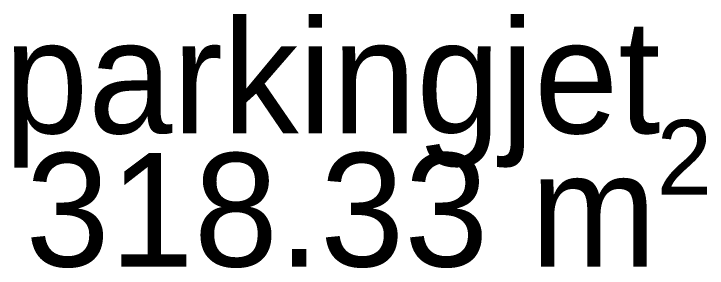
# Model space of a CAD drawing. Header units: millimetres. Extents: x -1912 to 88153, y -54123 to 4469.
# Drawn here: x 87029 to 87641, y -16201 to -15977 of the extents above; entities that cross this region are included whole.
import ezdxf

# ---------------------------------------------------------------- set-up
doc = ezdxf.new("R2010")
doc.units = ezdxf.units.MM
doc.header["$MEASUREMENT"] = 0
doc.layers.add('A - Fill Zone_Pen_No__102', color=7, linetype='Continuous', lineweight=13, true_color=0xcccccc)
doc.styles.add('GENERATED_STYLE_1', font='GOTHIC.TTF')

# ---------------------------------------------------------------- blocks, each defined once
blk = doc.blocks.new('Fill_1', base_point=(0, 0))
at = {"layer": 'A - Fill Zone_Pen_No__102', "color": 7, "lineweight": 13, "char_height": 100, "attachment_point": 7, "style": 'GENERATED_STYLE_1'}
for s, insert in [('\\A1;{\\pql;\\fCentury Gothic|b0|i0|c0|p0;\\W1.000000;parkingjet}', (87020.03, -16112.55)), ('\\A1;{\\pql;\\fCentury Gothic|b0|i0|c0|p0;\\W1.000000;318.33 m\\fCentury Gothic|b0|i0|c0|p0;\\W1.000000;\\A1{\\H.66x;\\S2^  ;}}', (87038.94, -16229.01))]:
    blk.add_mtext(s, dxfattribs=dict(at, insert=insert))

msp = doc.modelspace()

# ---------------------------------------------------------------- block references
at = {"layer": 'A - Fill Zone_Pen_No__102', "color": 254, "linetype": 'Continuous', "lineweight": 13, "true_color": 0xcccccc}
msp.add_blockref('Fill_1', (0, 0), dxfattribs=at)

doc.saveas('drawing.dxf')
